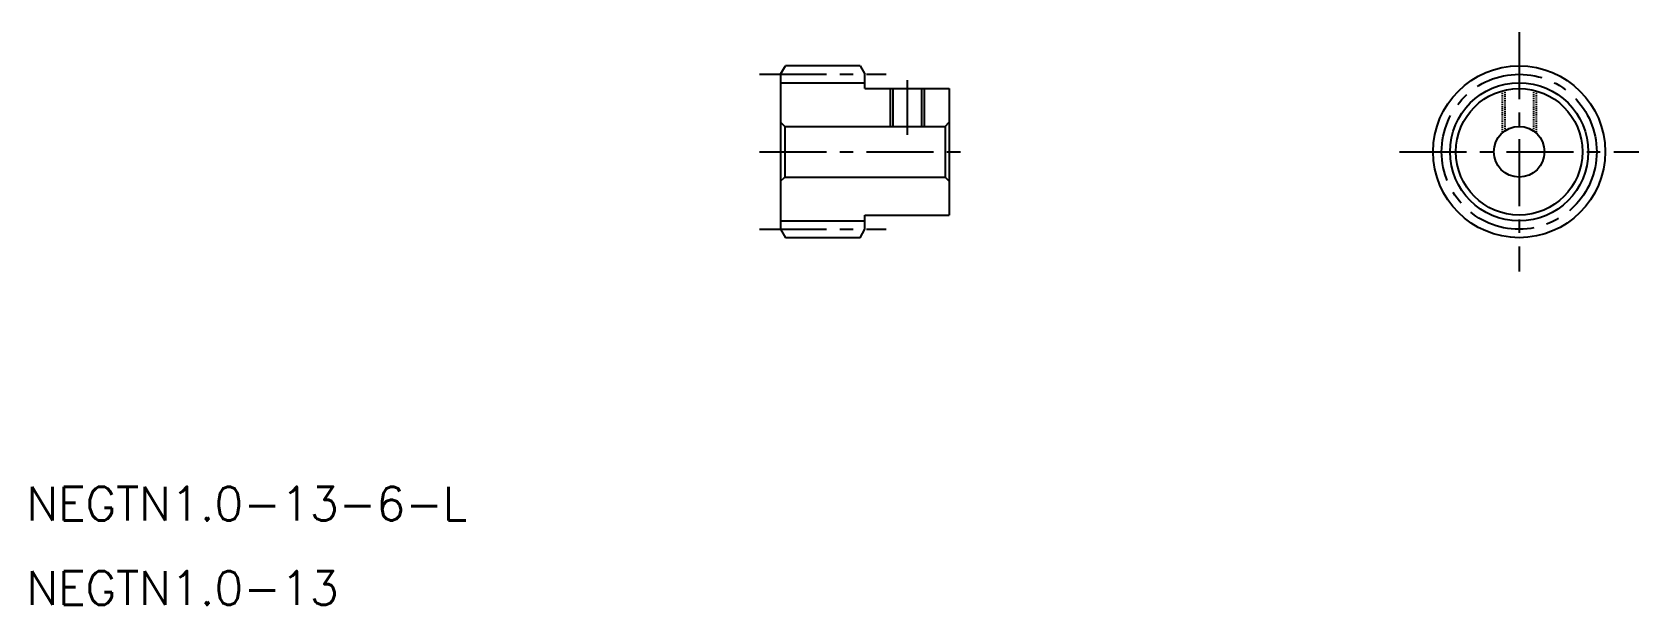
# Model space of a CAD drawing. Extents: x -51 to 139, y 117 to 185.
import ezdxf

# ---------------------------------------------------------------- set-up
doc = ezdxf.new("R2010")
doc.units = 0
doc.header["$LTSCALE"] = 0.25
doc.linetypes.add('CENTER', pattern=[50.8, 31.75, -6.35, 6.35, -6.35])
doc.linetypes.add('DASHED', pattern=[0.75, 0.5, -0.25])
doc.layers.get('0').update_dxf_attribs({"linetype": 'CONTINUOUS'})
doc.layers.add('CENTER', color=1, linetype='CENTER')
doc.styles.add('MISUMI', font='txt.shx')

msp = doc.modelspace()

# ---------------------------------------------------------------- linework, layer by layer
at = {"color": 7, "linetype": 'CONTINUOUS'}
for p, q in [((37.3, 179.69), (37.88, 180.69)), ((37.3, 179.69), (37.3, 161.31)), ((46.72, 180.69), (37.88, 180.69)), ((46.72, 180.69), (47.3, 179.69)), ((47.01, 180.19), (47.01, 180.19)), ((47.3, 178), (47.3, 179.69)), ((47.3, 178), (57.3, 178)), ((50.6, 178), (50.6, 173.5)), ((54, 178), (54, 173.5)), ((57.3, 178), (57.3, 163)), ((37.3, 174), (37.8, 173.5)), ((37.8, 173.5), (56.8, 173.5)), ((37.8, 173.5), (37.8, 167.5)), ((56.8, 173.5), (57.3, 174)), ((56.8, 173.5), (56.8, 167.5)), ((37.3, 172.75), (37.3, 172.75)), ((37.3, 170.5), (37.3, 170.5)), ((37.3, 167), (37.8, 167.5)), ((37.8, 167.5), (56.8, 167.5)), ((56.8, 167.5), (57.3, 167)), ((47.3, 163), (57.3, 163)), ((47.3, 161.31), (47.3, 163)), ((37.3, 161.31), (37.88, 160.31)), ((46.72, 160.31), (37.88, 160.31)), ((46.72, 160.31), (47.3, 161.31))]:
    msp.add_line(p, q, dxfattribs=at)
at = {"color": 3, "linetype": 'CONTINUOUS'}
for p, q in [((37.3, 178.69), (47.3, 178.69)), ((50.3, 178), (50.3, 173.5)), ((54.3, 178), (54.3, 173.5)), ((37.3, 162.31), (47.3, 162.31))]:
    msp.add_line(p, q, dxfattribs=at)
at = {"color": 3, "linetype": 'DASHED'}
for p, q in [((122.85, 177.72), (122.85, 172.73)), ((123.15, 177.8), (123.15, 172.97)), ((126.55, 177.8), (126.55, 172.97)), ((126.85, 177.72), (126.85, 172.73))]:
    msp.add_line(p, q, dxfattribs=at)
msp.add_line((37.3, 177), (37.3, 164))
at = {"color": 7, "linetype": 'CONTINUOUS'}
for radius in [10.19, 7.5, 3]:
    msp.add_circle((124.85, 170.5), radius, dxfattribs=at)
at = {"color": 3, "linetype": 'CONTINUOUS'}
msp.add_circle((124.85, 170.5), 8.19, dxfattribs=at)
at = {"layer": 'CENTER', "color": 1, "linetype": 'CENTER'}
for p, q in [((124.85, 184.69), (124.85, 156.31)), ((34.8, 179.69), (49.8, 179.69)), ((52.3, 179), (52.3, 172.5)), ((34.8, 170.5), (59.3, 170.5)), ((110.66, 170.5), (139.04, 170.5)), ((34.8, 161.31), (49.8, 161.31))]:
    msp.add_line(p, q, dxfattribs=at)
msp.add_circle((124.85, 170.5), 9.19, dxfattribs=at)

# ---------------------------------------------------------------- texts
at = {"color": 7, "linetype": 'CONTINUOUS', "style": 'MISUMI'}
for s, p in [('NEGTN1.0-13-6-L', (-52.11, 126.78)), ('NEGTN1.0-13', (-52.11, 116.78))]:
    msp.add_text(s, height=4, dxfattribs=at).set_placement(p)

doc.saveas('drawing.dxf')
